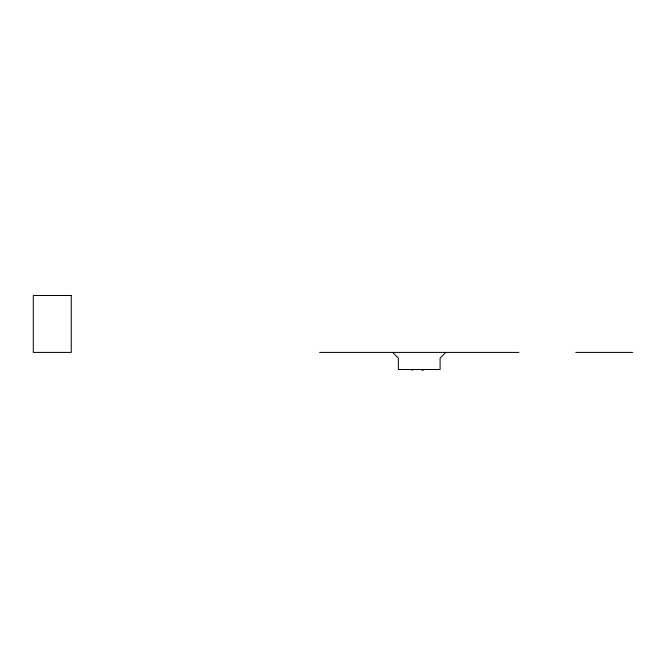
<?xml version="1.0" encoding="UTF-8"?>
<svg xmlns="http://www.w3.org/2000/svg" width="666" height="666" viewBox="0 0 666 666"><rect width="100%" height="100%" fill="white"/><g stroke="black" fill="none" stroke-linecap="round" stroke-linejoin="round"><path stroke-width="1" d="M445.795 352.414L440.101 358.108L440.101 369.488L398.36 369.488L398.36 358.108L392.665 352.414M422.077 370.512L423.268 370.055M319.613 352.414L518.847 352.414M575.774 352.414L632.7 352.414M411.879 370.055L412.853 370.063M71.254 295.488L33.3 295.488L33.3 352.414L71.254 352.414L71.254 295.488"/></g></svg>
